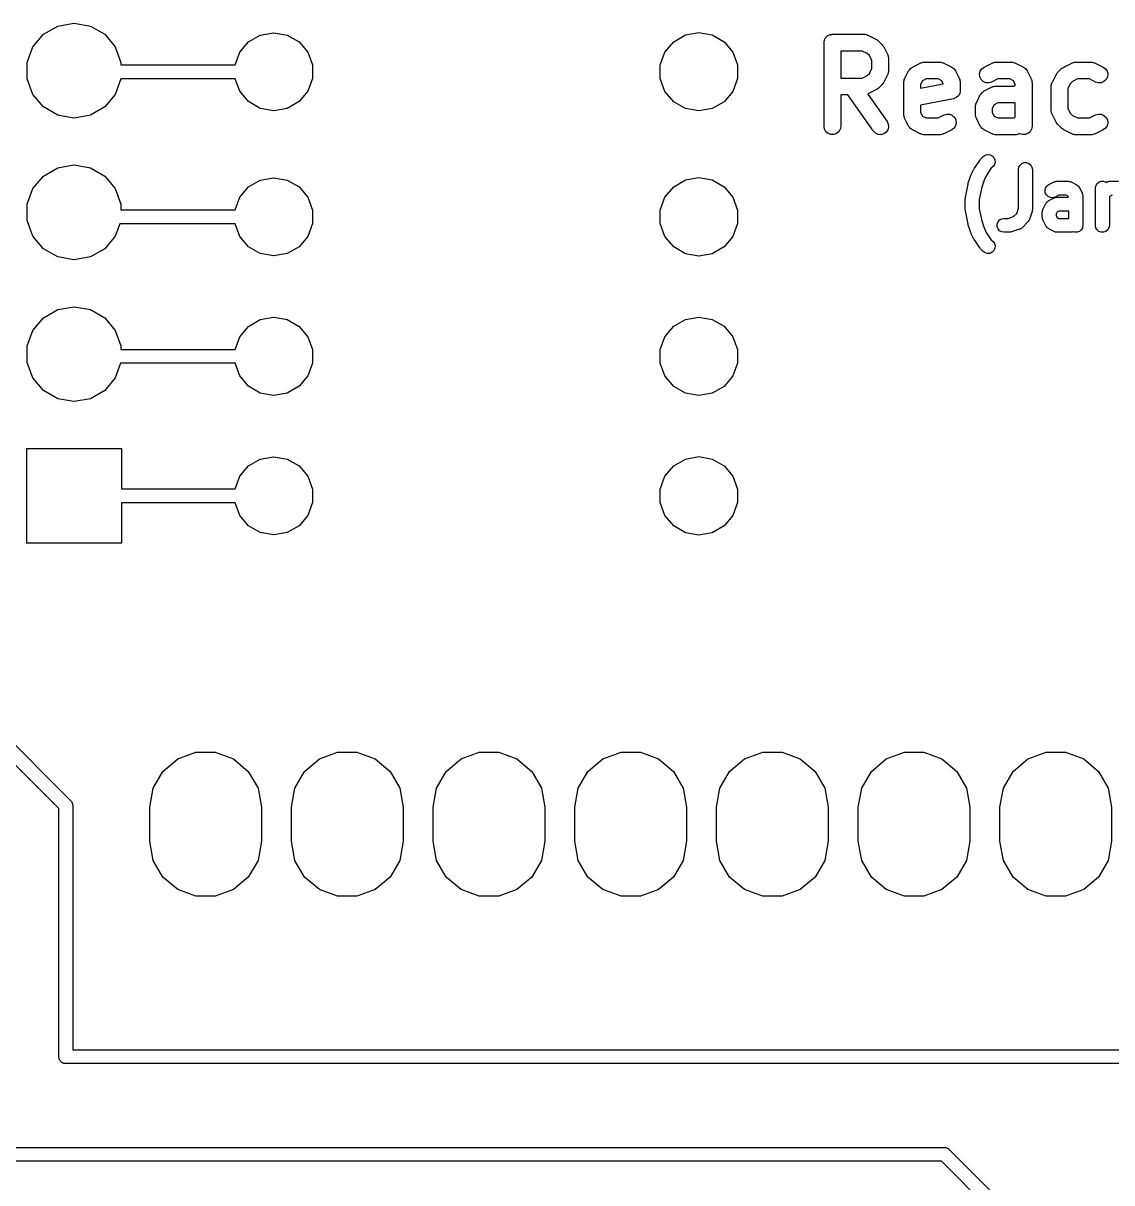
# Model space of a CAD drawing. Extents: x 100.7 to 163.2, y -130.7 to -69.1.
# Drawn here: x 121.18 to 140.69, y -90.08 to -69.3 of the extents above; entities that cross this region are included whole.
import ezdxf

# ---------------------------------------------------------------- set-up
doc = ezdxf.new("R2010")
doc.units = 0
doc.header["$MEASUREMENT"] = 0
doc.layers.add('BLACK', color=7, linetype='CONTINUOUS')

msp = doc.modelspace()

# ---------------------------------------------------------------- linework, layer by layer
at = {"layer": 'Black'}
for p, q in [((121.54, -69.4989), (121.796, -69.3513)), ((121.796, -69.3513), (122.087, -69.3)), ((122.087, -69.3), (122.093, -69.3)), ((122.093, -69.3), (122.384, -69.3513)), ((122.384, -69.3513), (122.64, -69.4989)), ((121.351, -69.725), (121.54, -69.4989)), ((122.64, -69.4989), (122.829, -69.725)), ((125.217, -69.6338), (125.428, -69.5122)), ((125.428, -69.5122), (125.667, -69.47)), ((125.667, -69.47), (125.673, -69.47)), ((125.673, -69.47), (125.912, -69.5122)), ((125.912, -69.5122), (126.123, -69.6338)), ((132.838, -69.6317), (133.05, -69.5097)), ((133.05, -69.5097), (133.29, -69.4673)), ((133.29, -69.4673), (133.53, -69.5097)), ((133.53, -69.5097), (133.742, -69.6317)), ((135.535, -69.6225), (135.54, -69.6102)), ((135.54, -69.6102), (135.542, -69.5973)), ((135.542, -69.5973), (135.548, -69.5859)), ((135.548, -69.5859), (135.553, -69.5736)), ((135.553, -69.5736), (135.561, -69.5635)), ((135.561, -69.5635), (135.568, -69.5522)), ((135.568, -69.5522), (135.578, -69.5437)), ((135.578, -69.5437), (135.586, -69.5337)), ((135.586, -69.5337), (135.598, -69.5271)), ((135.598, -69.5271), (135.608, -69.5187)), ((135.608, -69.5187), (135.62, -69.5142)), ((135.62, -69.5142), (135.632, -69.5076)), ((135.632, -69.5076), (135.644, -69.5053)), ((135.644, -69.5053), (135.657, -69.5008)), ((135.657, -69.5008), (135.67, -69.5008)), ((135.67, -69.5008), (135.683, -69.4986)), ((135.683, -69.4986), (136.254, -69.4986)), ((136.254, -69.4986), (136.263, -69.5001)), ((136.263, -69.5001), (136.271, -69.4996)), ((136.271, -69.4996), (136.288, -69.5046)), ((136.288, -69.5046), (136.306, -69.5076)), ((136.306, -69.5076), (136.313, -69.5119)), ((136.313, -69.5119), (136.321, -69.5144)), ((136.321, -69.5144), (136.464, -69.5858)), ((136.464, -69.5858), (136.484, -69.6001)), ((136.484, -69.6001), (136.503, -69.6139)), ((121.25, -70.0024), (121.351, -69.725)), ((122.829, -69.725), (122.93, -70.0024)), ((124.979, -70.045), (125.061, -69.82)), ((125.061, -69.82), (125.217, -69.6338)), ((126.123, -69.6338), (126.279, -69.82)), ((126.279, -69.82), (126.362, -70.0484)), ((132.598, -70.048), (132.681, -69.8187)), ((132.681, -69.8187), (132.838, -69.6317)), ((133.742, -69.6317), (133.899, -69.8187)), ((133.899, -69.8187), (133.982, -70.048)), ((135.533, -69.6486), (135.535, -69.6356)), ((135.533, -71.1486), (135.533, -69.6486)), ((135.535, -69.6356), (135.535, -69.6225)), ((135.833, -69.7986), (135.833, -70.2843)), ((136.219, -69.7986), (135.833, -69.7986)), ((136.308, -69.8433), (136.219, -69.7986)), ((136.503, -69.6139), (136.575, -69.6854)), ((136.575, -69.6854), (136.588, -69.7051)), ((136.588, -69.7051), (136.603, -69.7243)), ((136.603, -69.7243), (136.674, -69.8672)), ((121.25, -70.2976), (121.25, -70.0024)), ((122.93, -70.0024), (122.93, -70.045)), ((136.345, -69.8803), (136.308, -69.8433)), ((136.39, -69.9697), (136.345, -69.8803)), ((136.39, -70.1132), (136.39, -69.9697)), ((136.674, -69.8672), (136.677, -69.8755)), ((136.677, -69.8755), (136.681, -69.883)), ((136.681, -69.883), (136.684, -69.9003)), ((136.684, -69.9003), (136.689, -69.9171)), ((136.689, -69.9171), (136.688, -69.9258)), ((136.688, -69.9258), (136.69, -69.9343)), ((136.69, -69.9343), (136.69, -70.1486)), ((137.116, -70.0858), (137.259, -70.0144)), ((137.259, -70.0144), (137.267, -70.0119)), ((137.267, -70.0119), (137.274, -70.0076)), ((137.274, -70.0076), (137.292, -70.0046)), ((137.292, -70.0046), (137.309, -69.9996)), ((137.309, -69.9996), (137.317, -70.0001)), ((137.317, -70.0001), (137.326, -69.9986)), ((137.326, -69.9986), (137.611, -69.9986)), ((137.611, -69.9986), (137.62, -70.0001)), ((137.62, -70.0001), (137.629, -69.9996)), ((137.629, -69.9996), (137.645, -70.0046)), ((137.645, -70.0046), (137.663, -70.0076)), ((137.663, -70.0076), (137.67, -70.0119)), ((137.67, -70.0119), (137.679, -70.0144)), ((137.679, -70.0144), (137.821, -70.0858)), ((138.401, -70.0858), (138.544, -70.0144)), ((138.544, -70.0144), (138.553, -70.0119)), ((138.553, -70.0119), (138.56, -70.0076)), ((138.56, -70.0076), (138.577, -70.0046)), ((138.577, -70.0046), (138.594, -69.9996)), ((138.594, -69.9996), (138.603, -70.0001)), ((138.603, -70.0001), (138.611, -69.9986)), ((138.611, -69.9986), (138.897, -69.9986)), ((138.897, -69.9986), (138.906, -70.0001)), ((138.906, -70.0001), (138.914, -69.9996)), ((138.914, -69.9996), (138.931, -70.0046)), ((138.931, -70.0046), (138.948, -70.0076)), ((138.948, -70.0076), (138.956, -70.0119)), ((138.956, -70.0119), (138.964, -70.0144)), ((138.964, -70.0144), (139.107, -70.0858)), ((139.83, -70.0858), (139.973, -70.0144)), ((139.973, -70.0144), (139.981, -70.0119)), ((139.981, -70.0119), (139.989, -70.0076)), ((139.989, -70.0076), (140.006, -70.0046)), ((140.006, -70.0046), (140.023, -69.9996)), ((140.023, -69.9996), (140.031, -70.0001)), ((140.031, -70.0001), (140.04, -69.9986)), ((140.04, -69.9986), (140.326, -69.9986)), ((140.326, -69.9986), (140.334, -70.0001)), ((140.334, -70.0001), (140.343, -69.9996)), ((140.343, -69.9996), (140.36, -70.0046)), ((140.36, -70.0046), (140.377, -70.0076)), ((140.377, -70.0076), (140.385, -70.0119)), ((140.385, -70.0119), (140.393, -70.0144)), ((140.393, -70.0144), (140.536, -70.0858)), ((122.93, -70.045), (124.979, -70.045)), ((126.362, -70.0484), (126.362, -70.2916)), ((132.598, -70.292), (132.598, -70.048)), ((133.982, -70.048), (133.982, -70.292)), ((136.308, -70.2396), (136.345, -70.2026)), ((136.345, -70.2026), (136.39, -70.1132)), ((136.674, -70.2157), (136.603, -70.3585)), ((136.677, -70.2074), (136.674, -70.2157)), ((136.681, -70.1999), (136.677, -70.2074)), ((136.684, -70.1826), (136.681, -70.1999)), ((136.689, -70.1657), (136.684, -70.1826)), ((136.69, -70.1486), (136.688, -70.1571)), ((136.688, -70.1571), (136.689, -70.1657)), ((136.977, -70.2958), (137.049, -70.1529)), ((137.049, -70.1529), (137.062, -70.1352)), ((137.062, -70.1352), (137.074, -70.1169)), ((137.074, -70.1169), (137.077, -70.1144)), ((137.077, -70.1144), (137.08, -70.1111)), ((137.08, -70.1111), (137.098, -70.099)), ((137.098, -70.099), (137.116, -70.0858)), ((137.821, -70.0858), (137.839, -70.0989)), ((137.839, -70.0989), (137.857, -70.1111)), ((137.857, -70.1111), (137.86, -70.1144)), ((137.86, -70.1144), (137.863, -70.1169)), ((137.863, -70.1169), (137.875, -70.1352)), ((137.875, -70.1352), (137.888, -70.1529)), ((137.888, -70.1529), (137.96, -70.2958)), ((138.319, -70.211), (138.331, -70.1603)), ((138.325, -70.2628), (138.319, -70.211)), ((138.331, -70.1603), (138.36, -70.1169)), ((138.36, -70.1169), (138.401, -70.0858)), ((139.107, -70.0858), (139.125, -70.0989)), ((139.125, -70.0989), (139.143, -70.1111)), ((139.143, -70.1111), (139.146, -70.1144)), ((139.146, -70.1144), (139.149, -70.1169)), ((139.149, -70.1169), (139.161, -70.1352)), ((139.161, -70.1352), (139.174, -70.1529)), ((139.174, -70.1529), (139.246, -70.2958)), ((139.62, -70.3672), (139.692, -70.2243)), ((139.692, -70.2243), (139.706, -70.2051)), ((139.706, -70.2051), (139.72, -70.1854)), ((139.72, -70.1854), (139.791, -70.1139)), ((139.791, -70.1139), (139.811, -70.1001)), ((139.811, -70.1001), (139.83, -70.0858)), ((140.536, -70.0858), (140.577, -70.1169)), ((140.577, -70.1169), (140.606, -70.1603)), ((140.606, -70.1603), (140.618, -70.211)), ((140.618, -70.211), (140.612, -70.2628)), ((121.351, -70.575), (121.25, -70.2976)), ((122.93, -70.2976), (122.829, -70.575)), ((124.979, -70.295), (122.93, -70.295)), ((122.93, -70.295), (122.93, -70.2976)), ((125.061, -70.52), (124.979, -70.295)), ((126.362, -70.2916), (126.279, -70.52)), ((132.681, -70.5213), (132.598, -70.292)), ((133.982, -70.292), (133.899, -70.5213)), ((135.833, -70.2843), (136.219, -70.2843)), ((136.219, -70.2843), (136.308, -70.2396)), ((136.575, -70.3975), (136.503, -70.4689)), ((136.588, -70.3778), (136.575, -70.3975)), ((136.603, -70.3585), (136.588, -70.3778)), ((136.961, -70.3629), (136.963, -70.3543)), ((136.961, -70.9343), (136.961, -70.3629)), ((136.962, -70.3457), (136.967, -70.3289)), ((136.963, -70.3543), (136.962, -70.3457)), ((136.967, -70.3289), (136.97, -70.3116)), ((136.97, -70.3116), (136.975, -70.3041)), ((136.975, -70.3041), (136.977, -70.2958)), ((137.295, -70.3318), (137.261, -70.3983)), ((137.261, -70.4656), (137.669, -70.3842)), ((137.261, -70.3983), (137.261, -70.4656)), ((137.361, -70.2986), (137.295, -70.3318)), ((137.576, -70.2986), (137.361, -70.2986)), ((137.642, -70.3318), (137.576, -70.2986)), ((137.669, -70.3842), (137.642, -70.3318)), ((137.96, -70.2958), (137.962, -70.3041)), ((137.962, -70.3041), (137.967, -70.3116)), ((137.967, -70.3116), (137.97, -70.3289)), ((137.97, -70.3289), (137.975, -70.3457)), ((137.975, -70.3457), (137.974, -70.3543)), ((137.974, -70.3543), (137.976, -70.3629)), ((137.976, -70.3629), (137.976, -70.5057)), ((138.348, -70.3094), (138.325, -70.2628)), ((138.386, -70.3452), (138.348, -70.3094)), ((138.434, -70.3659), (138.386, -70.3452)), ((138.401, -70.5144), (138.544, -70.443)), ((138.486, -70.369), (138.434, -70.3659)), ((138.536, -70.3542), (138.486, -70.369)), ((138.647, -70.2986), (138.536, -70.3542)), ((138.544, -70.443), (138.553, -70.4405)), ((138.553, -70.4405), (138.56, -70.4362)), ((138.56, -70.4362), (138.577, -70.4331)), ((138.577, -70.4331), (138.594, -70.4281)), ((138.594, -70.4281), (138.603, -70.4286)), ((138.603, -70.4286), (138.611, -70.4271)), ((138.611, -70.4271), (138.933, -70.4271)), ((138.862, -70.2986), (138.647, -70.2986)), ((138.928, -70.3318), (138.862, -70.2986)), ((138.961, -70.3983), (138.928, -70.3318)), ((138.933, -70.4271), (138.961, -70.413)), ((138.961, -70.413), (138.961, -70.3983)), ((139.246, -70.2958), (139.248, -70.3041)), ((139.248, -70.3041), (139.252, -70.3116)), ((139.252, -70.3116), (139.255, -70.3289)), ((139.255, -70.3289), (139.26, -70.3457)), ((139.26, -70.3457), (139.26, -70.3543)), ((139.26, -70.3543), (139.261, -70.3629)), ((139.261, -70.3629), (139.261, -71.1486)), ((139.604, -70.4343), (139.606, -70.4258)), ((139.604, -70.8629), (139.604, -70.4343)), ((139.605, -70.4171), (139.61, -70.4003)), ((139.606, -70.4258), (139.605, -70.4171)), ((139.61, -70.4003), (139.613, -70.383)), ((139.613, -70.383), (139.618, -70.3755)), ((139.618, -70.3755), (139.62, -70.3672)), ((139.949, -70.3803), (139.904, -70.4697)), ((139.986, -70.3433), (139.949, -70.3803)), ((140.075, -70.2986), (139.986, -70.3433)), ((140.29, -70.2986), (140.075, -70.2986)), ((140.401, -70.3542), (140.29, -70.2986)), ((140.451, -70.369), (140.401, -70.3542)), ((140.503, -70.3659), (140.451, -70.369)), ((140.551, -70.3452), (140.503, -70.3659)), ((140.589, -70.3094), (140.551, -70.3452)), ((140.612, -70.2628), (140.589, -70.3094)), ((121.54, -70.8011), (121.351, -70.575)), ((122.829, -70.575), (122.64, -70.8011)), ((125.217, -70.7062), (125.061, -70.52)), ((126.279, -70.52), (126.123, -70.7062)), ((132.838, -70.7083), (132.681, -70.5213)), ((133.899, -70.5213), (133.742, -70.7083)), ((135.962, -70.5843), (135.833, -70.5843)), ((135.833, -70.5843), (135.833, -71.1486)), ((136.417, -71.2346), (135.962, -70.5843)), ((136.321, -70.5684), (136.318, -70.5695)), ((136.318, -70.5695), (136.663, -71.0626)), ((136.464, -70.497), (136.321, -70.5684)), ((136.484, -70.4827), (136.464, -70.497)), ((136.503, -70.4689), (136.484, -70.4827)), ((137.878, -70.644), (137.855, -70.6528)), ((137.901, -70.6356), (137.878, -70.644)), ((137.902, -70.6345), (137.901, -70.6356)), ((137.904, -70.6339), (137.902, -70.6345)), ((137.922, -70.6178), (137.904, -70.6339)), ((137.941, -70.6021), (137.922, -70.6178)), ((137.943, -70.5995), (137.941, -70.6006)), ((137.941, -70.6006), (137.941, -70.6021)), ((137.954, -70.5781), (137.943, -70.5995)), ((137.967, -70.557), (137.954, -70.5781)), ((137.968, -70.5538), (137.967, -70.5553)), ((137.967, -70.5553), (137.967, -70.557)), ((137.971, -70.5297), (137.968, -70.5538)), ((137.976, -70.5057), (137.971, -70.5297)), ((138.263, -70.7243), (138.334, -70.5815)), ((138.334, -70.5815), (138.348, -70.5638)), ((138.348, -70.5638), (138.36, -70.5454)), ((138.36, -70.5454), (138.363, -70.543)), ((138.363, -70.543), (138.365, -70.5396)), ((138.365, -70.5396), (138.384, -70.5275)), ((138.384, -70.5275), (138.401, -70.5144)), ((139.904, -70.4697), (139.904, -70.8274)), ((121.796, -70.9487), (121.54, -70.8011)), ((122.64, -70.8011), (122.384, -70.9487)), ((125.428, -70.8278), (125.217, -70.7062)), ((125.667, -70.87), (125.428, -70.8278)), ((125.912, -70.8278), (125.673, -70.87)), ((126.123, -70.7062), (125.912, -70.8278)), ((133.05, -70.8303), (132.838, -70.7083)), ((133.29, -70.8727), (133.05, -70.8303)), ((133.53, -70.8303), (133.29, -70.8727)), ((133.742, -70.7083), (133.53, -70.8303)), ((137.855, -70.6528), (137.261, -70.7715)), ((137.261, -70.7715), (137.261, -70.8989)), ((138.247, -70.7914), (138.249, -70.7829)), ((138.247, -70.9343), (138.247, -70.7914)), ((138.248, -70.7743), (138.253, -70.7574)), ((138.249, -70.7829), (138.248, -70.7743)), ((138.253, -70.7574), (138.256, -70.7401)), ((138.256, -70.7401), (138.261, -70.7326)), ((138.261, -70.7326), (138.263, -70.7243)), ((138.58, -70.7604), (138.547, -70.8268)), ((138.547, -70.8268), (138.547, -70.8989)), ((138.647, -70.7271), (138.58, -70.7604)), ((138.961, -70.7271), (138.647, -70.7271)), ((138.961, -70.9844), (138.961, -70.7271)), ((139.904, -70.8274), (139.949, -70.9169)), ((122.087, -71), (121.796, -70.9487)), ((122.093, -71), (122.087, -71)), ((122.384, -70.9487), (122.093, -71)), ((125.673, -70.87), (125.667, -70.87)), ((136.663, -71.0626), (136.685, -71.1098)), ((136.963, -70.9428), (136.961, -70.9343)), ((136.962, -70.9514), (136.963, -70.9428)), ((136.967, -70.9683), (136.962, -70.9514)), ((136.97, -70.9856), (136.967, -70.9683)), ((136.975, -70.9931), (136.97, -70.9856)), ((136.977, -71.0014), (136.975, -70.9931)), ((137.049, -71.1442), (136.977, -71.0014)), ((137.261, -70.8989), (137.295, -70.9653)), ((137.295, -70.9653), (137.361, -70.9986)), ((137.361, -70.9986), (137.576, -70.9986)), ((137.576, -70.9986), (137.687, -70.943)), ((137.687, -70.943), (137.737, -70.9281)), ((137.737, -70.9281), (137.789, -70.9312)), ((137.789, -70.9312), (137.837, -70.952)), ((137.837, -70.952), (137.875, -70.9878)), ((137.875, -70.9878), (137.898, -71.0344)), ((137.898, -71.0344), (137.904, -71.0861)), ((138.249, -70.9428), (138.247, -70.9343)), ((138.248, -70.9514), (138.249, -70.9428)), ((138.253, -70.9683), (138.248, -70.9514)), ((138.256, -70.9856), (138.253, -70.9683)), ((138.261, -70.9931), (138.256, -70.9856)), ((138.263, -71.0014), (138.261, -70.9931)), ((138.334, -71.1442), (138.263, -71.0014)), ((138.547, -70.8989), (138.58, -70.9653)), ((138.58, -70.9653), (138.647, -70.9986)), ((138.647, -70.9986), (138.933, -70.9986)), ((138.933, -70.9986), (138.961, -70.9844)), ((139.606, -70.8714), (139.604, -70.8629)), ((139.605, -70.88), (139.606, -70.8714)), ((139.61, -70.8969), (139.605, -70.88)), ((139.613, -70.9142), (139.61, -70.8969)), ((139.618, -70.9217), (139.613, -70.9142)), ((139.62, -70.9299), (139.618, -70.9217)), ((139.692, -71.0728), (139.62, -70.9299)), ((139.949, -70.9169), (139.986, -70.9539)), ((139.986, -70.9539), (140.075, -70.9986)), ((140.075, -70.9986), (140.29, -70.9986)), ((140.29, -70.9986), (140.401, -70.943)), ((140.401, -70.943), (140.451, -70.9281)), ((140.451, -70.9281), (140.503, -70.9312)), ((140.503, -70.9312), (140.551, -70.952)), ((140.551, -70.952), (140.589, -70.9878)), ((140.589, -70.9878), (140.612, -71.0344)), ((140.612, -71.0344), (140.618, -71.0861)), ((135.542, -71.1999), (135.533, -71.1486)), ((135.568, -71.245), (135.542, -71.1999)), ((135.608, -71.2785), (135.568, -71.245)), ((135.798, -71.245), (135.758, -71.2785)), ((135.824, -71.1999), (135.798, -71.245)), ((135.833, -71.1486), (135.824, -71.1999)), ((136.454, -71.2714), (136.417, -71.2346)), ((136.501, -71.2935), (136.454, -71.2714)), ((136.646, -71.2547), (136.603, -71.2845)), ((136.676, -71.212), (136.646, -71.2547)), ((136.689, -71.1617), (136.676, -71.212)), ((136.685, -71.1098), (136.689, -71.1617)), ((137.062, -71.1619), (137.049, -71.1442)), ((137.074, -71.1803), (137.062, -71.1619)), ((137.077, -71.1827), (137.074, -71.1803)), ((137.08, -71.1861), (137.077, -71.1827)), ((137.098, -71.1982), (137.08, -71.1861)), ((137.116, -71.2113), (137.098, -71.1982)), ((137.259, -71.2827), (137.116, -71.2113)), ((137.821, -71.2113), (137.679, -71.2827)), ((137.863, -71.1803), (137.821, -71.2113)), ((137.892, -71.1368), (137.863, -71.1803)), ((137.904, -71.0861), (137.892, -71.1368)), ((138.348, -71.1619), (138.334, -71.1442)), ((138.36, -71.1803), (138.348, -71.1619)), ((138.363, -71.1827), (138.36, -71.1803)), ((138.365, -71.1861), (138.363, -71.1827)), ((138.384, -71.1982), (138.365, -71.1861)), ((138.401, -71.2113), (138.384, -71.1982)), ((138.544, -71.2827), (138.401, -71.2113)), ((139.226, -71.245), (139.186, -71.2785)), ((139.252, -71.1999), (139.226, -71.245)), ((139.261, -71.1486), (139.252, -71.1999)), ((139.706, -71.0921), (139.692, -71.0728)), ((139.72, -71.1118), (139.706, -71.0921)), ((139.791, -71.1832), (139.72, -71.1118)), ((139.811, -71.197), (139.791, -71.1832)), ((139.83, -71.2113), (139.811, -71.197)), ((139.973, -71.2827), (139.83, -71.2113)), ((140.536, -71.2113), (140.393, -71.2827)), ((140.577, -71.1803), (140.536, -71.2113)), ((140.606, -71.1368), (140.577, -71.1803)), ((140.618, -71.0861), (140.606, -71.1368)), ((135.657, -71.2963), (135.608, -71.2785)), ((135.709, -71.2963), (135.657, -71.2963)), ((135.758, -71.2785), (135.709, -71.2963)), ((136.553, -71.298), (136.501, -71.2935)), ((136.603, -71.2845), (136.553, -71.298)), ((137.267, -71.2852), (137.259, -71.2827)), ((137.274, -71.2895), (137.267, -71.2852)), ((137.292, -71.2926), (137.274, -71.2895)), ((137.309, -71.2976), (137.292, -71.2926)), ((137.317, -71.2971), (137.309, -71.2976)), ((137.326, -71.2986), (137.317, -71.2971)), ((137.611, -71.2986), (137.326, -71.2986)), ((137.62, -71.2971), (137.611, -71.2986)), ((137.629, -71.2976), (137.62, -71.2971)), ((137.645, -71.2926), (137.629, -71.2976)), ((137.663, -71.2895), (137.645, -71.2926)), ((137.67, -71.2852), (137.663, -71.2895)), ((137.679, -71.2827), (137.67, -71.2852)), ((138.553, -71.2852), (138.544, -71.2827)), ((138.56, -71.2895), (138.553, -71.2852)), ((138.577, -71.2926), (138.56, -71.2895)), ((138.594, -71.2976), (138.577, -71.2926)), ((138.603, -71.2971), (138.594, -71.2976)), ((138.611, -71.2986), (138.603, -71.2971)), ((138.969, -71.2986), (138.611, -71.2986)), ((138.977, -71.2971), (138.969, -71.2986)), ((138.986, -71.2976), (138.977, -71.2971)), ((139.003, -71.2926), (138.986, -71.2976)), ((139.02, -71.2895), (139.003, -71.2926)), ((139.027, -71.2852), (139.02, -71.2895)), ((139.036, -71.2827), (139.027, -71.2852)), ((139.041, -71.2801), (139.036, -71.2827)), ((139.085, -71.2963), (139.041, -71.2801)), ((139.137, -71.2963), (139.085, -71.2963)), ((139.186, -71.2785), (139.137, -71.2963)), ((139.981, -71.2852), (139.973, -71.2827)), ((139.989, -71.2895), (139.981, -71.2852)), ((140.006, -71.2926), (139.989, -71.2895)), ((140.023, -71.2976), (140.006, -71.2926)), ((140.031, -71.2971), (140.023, -71.2976)), ((140.04, -71.2986), (140.031, -71.2971)), ((140.326, -71.2986), (140.04, -71.2986)), ((140.334, -71.2971), (140.326, -71.2986)), ((140.343, -71.2976), (140.334, -71.2971)), ((140.36, -71.2926), (140.343, -71.2976)), ((140.377, -71.2895), (140.36, -71.2926)), ((140.385, -71.2852), (140.377, -71.2895)), ((140.393, -71.2827), (140.385, -71.2852)), ((138.387, -71.6911), (138.423, -71.6662)), ((138.423, -71.6662), (138.465, -71.655)), ((138.465, -71.655), (138.508, -71.6588)), ((138.508, -71.6588), (138.547, -71.6771)), ((138.547, -71.6771), (138.578, -71.7078)), ((121.54, -72.0389), (121.796, -71.8913)), ((121.796, -71.8913), (122.087, -71.84)), ((122.087, -71.84), (122.093, -71.84)), ((122.093, -71.84), (122.384, -71.8913)), ((122.384, -71.8913), (122.64, -72.0389)), ((138.229, -71.9007), (138.324, -71.7578)), ((138.324, -71.7578), (138.333, -71.7489)), ((138.333, -71.7489), (138.34, -71.7388)), ((138.34, -71.7388), (138.387, -71.6911)), ((138.564, -71.8679), (138.525, -71.9068)), ((138.589, -71.8324), (138.564, -71.8679)), ((138.578, -71.7078), (138.596, -71.7472)), ((138.6, -71.7904), (138.589, -71.8324)), ((138.596, -71.7472), (138.6, -71.7904)), ((139.017, -71.9224), (139.025, -71.8796)), ((139.025, -71.8796), (139.047, -71.842)), ((139.047, -71.842), (139.08, -71.8141)), ((139.08, -71.8141), (139.121, -71.7993)), ((139.121, -71.7993), (139.164, -71.7993)), ((139.164, -71.7993), (139.205, -71.8141)), ((139.205, -71.8141), (139.238, -71.842)), ((139.238, -71.842), (139.26, -71.8796)), ((139.26, -71.8796), (139.267, -71.9224)), ((121.351, -72.265), (121.54, -72.0389)), ((122.64, -72.0389), (122.829, -72.265)), ((125.428, -72.1122), (125.667, -72.07)), ((125.667, -72.07), (125.673, -72.07)), ((125.673, -72.07), (125.912, -72.1122)), ((133.05, -72.1097), (133.29, -72.0673)), ((133.29, -72.0673), (133.53, -72.1097)), ((138.119, -72.1686), (138.167, -72.0257)), ((138.167, -72.0257), (138.171, -72.0179)), ((138.171, -72.0179), (138.173, -72.0093)), ((138.173, -72.0093), (138.221, -71.9141)), ((138.221, -71.9141), (138.226, -71.9078)), ((138.226, -71.9078), (138.229, -71.9007)), ((138.441, -72.0329), (138.401, -72.1132)), ((138.525, -71.9068), (138.441, -72.0329)), ((139.017, -72.6164), (139.017, -71.9224)), ((139.267, -71.9224), (139.267, -72.6367)), ((121.25, -72.5424), (121.351, -72.265)), ((122.829, -72.265), (122.93, -72.5424)), ((125.061, -72.42), (125.217, -72.2338)), ((125.217, -72.2338), (125.428, -72.1122)), ((125.912, -72.1122), (126.123, -72.2338)), ((126.123, -72.2338), (126.279, -72.42)), ((132.681, -72.4187), (132.838, -72.2317)), ((132.838, -72.2317), (133.05, -72.1097)), ((133.53, -72.1097), (133.742, -72.2317)), ((133.742, -72.2317), (133.899, -72.4187)), ((138.067, -72.4217), (138.115, -72.1836)), ((138.115, -72.1836), (138.118, -72.1763)), ((138.118, -72.1763), (138.119, -72.1686)), ((138.359, -72.2402), (138.315, -72.4586)), ((138.401, -72.1132), (138.359, -72.2402)), ((139.494, -72.2958), (139.504, -72.2536)), ((139.499, -72.339), (139.494, -72.2958)), ((139.504, -72.2536), (139.528, -72.2174)), ((139.528, -72.2174), (139.563, -72.1915)), ((139.563, -72.1915), (139.658, -72.1439)), ((139.658, -72.1439), (139.665, -72.1419)), ((139.665, -72.1419), (139.671, -72.1383)), ((139.671, -72.1383), (139.685, -72.1357)), ((139.685, -72.1357), (139.7, -72.1315)), ((139.7, -72.1315), (139.707, -72.132)), ((139.707, -72.132), (139.714, -72.1307)), ((139.714, -72.1307), (139.904, -72.1307)), ((139.904, -72.1307), (139.911, -72.132)), ((139.911, -72.132), (139.919, -72.1315)), ((139.919, -72.1315), (139.933, -72.1357)), ((139.933, -72.1357), (139.947, -72.1383)), ((139.947, -72.1383), (139.953, -72.1419)), ((139.953, -72.1419), (139.96, -72.1439)), ((139.96, -72.1439), (140.055, -72.1915)), ((140.055, -72.1915), (140.07, -72.2025)), ((140.07, -72.2025), (140.085, -72.2126)), ((140.085, -72.2126), (140.088, -72.2153)), ((140.088, -72.2153), (140.09, -72.2174)), ((140.09, -72.2174), (140.1, -72.2327)), ((140.1, -72.2327), (140.111, -72.2474)), ((140.111, -72.2474), (140.159, -72.3427)), ((140.398, -72.2557), (140.406, -72.213)), ((140.398, -72.9224), (140.398, -72.2557)), ((140.406, -72.213), (140.428, -72.1754)), ((140.428, -72.1754), (140.461, -72.1475)), ((140.461, -72.1475), (140.502, -72.1326)), ((140.502, -72.1326), (140.545, -72.1326)), ((140.545, -72.1326), (140.586, -72.1475)), ((140.586, -72.1475), (140.592, -72.1529)), ((140.592, -72.1529), (140.61, -72.1439)), ((140.61, -72.1439), (140.617, -72.1419)), ((140.617, -72.1419), (140.623, -72.1383)), ((140.623, -72.1383), (140.638, -72.1357)), ((140.638, -72.1357), (140.652, -72.1315)), ((140.652, -72.1315), (140.659, -72.132)), ((140.659, -72.132), (140.666, -72.1307)), ((140.666, -72.1307), (140.809, -72.1307)), ((124.979, -72.645), (125.061, -72.42)), ((126.279, -72.42), (126.362, -72.6484)), ((132.598, -72.648), (132.681, -72.4187)), ((133.899, -72.4187), (133.982, -72.648)), ((138.065, -72.4462), (138.067, -72.434)), ((138.065, -72.6367), (138.065, -72.4462)), ((138.067, -72.434), (138.067, -72.4217)), ((138.315, -72.4586), (138.315, -72.6243)), ((139.518, -72.3778), (139.499, -72.339)), ((139.507, -72.5331), (139.518, -72.5184)), ((139.55, -72.4076), (139.518, -72.3778)), ((139.518, -72.5184), (139.528, -72.5031)), ((139.528, -72.5031), (139.531, -72.5011)), ((139.531, -72.5011), (139.533, -72.4983)), ((139.533, -72.4983), (139.548, -72.4882)), ((139.548, -72.4882), (139.563, -72.4772)), ((139.59, -72.4249), (139.55, -72.4076)), ((139.563, -72.4772), (139.658, -72.4296)), ((139.633, -72.4275), (139.59, -72.4249)), ((139.674, -72.4151), (139.633, -72.4275)), ((139.658, -72.4296), (139.665, -72.4276)), ((139.665, -72.4276), (139.671, -72.424)), ((139.671, -72.424), (139.685, -72.4214)), ((139.743, -72.3807), (139.674, -72.4151)), ((139.685, -72.4214), (139.7, -72.4172)), ((139.7, -72.4172), (139.707, -72.4177)), ((139.707, -72.4177), (139.714, -72.4164)), ((139.714, -72.4164), (139.916, -72.4164)), ((139.875, -72.3807), (139.743, -72.3807)), ((139.906, -72.3965), (139.875, -72.3807)), ((139.916, -72.4164), (139.906, -72.3965)), ((140.159, -72.3427), (140.161, -72.3496)), ((140.161, -72.3496), (140.165, -72.3558)), ((140.165, -72.3558), (140.167, -72.3702)), ((140.167, -72.3702), (140.171, -72.3843)), ((140.171, -72.3843), (140.171, -72.3915)), ((140.171, -72.3915), (140.172, -72.3986)), ((140.172, -72.3986), (140.172, -72.9224)), ((140.696, -72.3807), (140.648, -72.4044)), ((140.648, -72.4044), (140.648, -72.9224)), ((121.25, -72.8376), (121.25, -72.5424)), ((122.93, -72.5424), (122.93, -72.645)), ((122.93, -72.645), (124.979, -72.645)), ((126.362, -72.6484), (126.362, -72.8916)), ((132.598, -72.892), (132.598, -72.648)), ((133.982, -72.648), (133.982, -72.892)), ((138.067, -72.6488), (138.065, -72.6367)), ((138.067, -72.6612), (138.067, -72.6488)), ((138.115, -72.8993), (138.067, -72.6612)), ((138.315, -72.6243), (138.359, -72.8426)), ((138.932, -72.7655), (138.986, -72.712)), ((138.986, -72.712), (139.017, -72.6164)), ((139.261, -72.6762), (139.213, -72.8191)), ((139.264, -72.6564), (139.261, -72.6762)), ((139.267, -72.6367), (139.264, -72.6564)), ((139.446, -72.6843), (139.447, -72.6772)), ((139.446, -72.7795), (139.446, -72.6843)), ((139.447, -72.67), (139.451, -72.656)), ((139.447, -72.6772), (139.447, -72.67)), ((139.451, -72.656), (139.453, -72.6415)), ((139.453, -72.6415), (139.457, -72.6353)), ((139.457, -72.6353), (139.459, -72.6284)), ((139.459, -72.6284), (139.507, -72.5331)), ((139.712, -72.6822), (139.696, -72.7138)), ((139.696, -72.7138), (139.696, -72.75)), ((139.743, -72.6664), (139.712, -72.6822)), ((139.922, -72.6664), (139.743, -72.6664)), ((139.922, -72.7974), (139.922, -72.6664)), ((121.351, -73.115), (121.25, -72.8376)), ((122.909, -72.895), (122.829, -73.115)), ((124.979, -72.895), (122.909, -72.895)), ((125.061, -73.12), (124.979, -72.895)), ((126.362, -72.8916), (126.279, -73.12)), ((132.681, -73.1213), (132.598, -72.892)), ((133.982, -72.892), (133.899, -73.1213)), ((138.118, -72.9066), (138.115, -72.8993)), ((138.119, -72.9143), (138.118, -72.9066)), ((138.167, -73.0571), (138.119, -72.9143)), ((138.359, -72.8426), (138.401, -72.9697)), ((138.638, -72.9007), (138.653, -72.8599)), ((138.638, -72.9441), (138.638, -72.9007)), ((138.653, -72.8599), (138.681, -72.8266)), ((138.681, -72.8266), (138.719, -72.8049)), ((138.719, -72.8049), (138.761, -72.7974)), ((138.761, -72.7974), (138.836, -72.7974)), ((138.836, -72.7974), (138.932, -72.7655)), ((139.183, -72.8679), (139.088, -72.9631)), ((139.187, -72.862), (139.183, -72.8679)), ((139.193, -72.8572), (139.187, -72.862)), ((139.2, -72.8443), (139.193, -72.8572)), ((139.208, -72.8324), (139.2, -72.8443)), ((139.21, -72.8254), (139.208, -72.8324)), ((139.213, -72.8191), (139.21, -72.8254)), ((139.447, -72.7866), (139.446, -72.7795)), ((139.447, -72.7938), (139.447, -72.7866)), ((139.451, -72.8079), (139.447, -72.7938)), ((139.453, -72.8223), (139.451, -72.8079)), ((139.457, -72.8285), (139.453, -72.8223)), ((139.459, -72.8354), (139.457, -72.8285)), ((139.507, -72.9307), (139.459, -72.8354)), ((139.518, -72.9454), (139.507, -72.9307)), ((139.696, -72.75), (139.712, -72.7816)), ((139.712, -72.7816), (139.743, -72.7974)), ((139.743, -72.7974), (139.922, -72.7974)), ((140.172, -72.9224), (140.165, -72.9651)), ((140.406, -72.9651), (140.398, -72.9224)), ((140.648, -72.9224), (140.641, -72.9651)), ((121.54, -73.3411), (121.351, -73.115)), ((122.829, -73.115), (122.64, -73.3411)), ((125.217, -73.3062), (125.061, -73.12)), ((126.279, -73.12), (126.123, -73.3062)), ((132.838, -73.3083), (132.681, -73.1213)), ((133.899, -73.1213), (133.742, -73.3083)), ((138.171, -73.065), (138.167, -73.0571)), ((138.173, -73.0735), (138.171, -73.065)), ((138.221, -73.1688), (138.173, -73.0735)), ((138.401, -72.9697), (138.441, -73.05)), ((138.441, -73.05), (138.525, -73.1761)), ((138.653, -72.9849), (138.638, -72.9441)), ((138.681, -73.0181), (138.653, -72.9849)), ((138.719, -73.0398), (138.681, -73.0181)), ((138.761, -73.0474), (138.719, -73.0398)), ((138.857, -73.0474), (138.761, -73.0474)), ((138.876, -73.0439), (138.857, -73.0474)), ((138.896, -73.041), (138.876, -73.0439)), ((139.039, -72.9933), (138.896, -73.041)), ((139.045, -72.9899), (139.039, -72.9933)), ((139.052, -72.9881), (139.045, -72.9899)), ((139.064, -72.9797), (139.052, -72.9881)), ((139.077, -72.9727), (139.064, -72.9797)), ((139.082, -72.9673), (139.077, -72.9727)), ((139.088, -72.9631), (139.082, -72.9673)), ((139.528, -72.9607), (139.518, -72.9454)), ((139.531, -72.9628), (139.528, -72.9607)), ((139.533, -72.9655), (139.531, -72.9628)), ((139.548, -72.9756), (139.533, -72.9655)), ((139.563, -72.9866), (139.548, -72.9756)), ((139.658, -73.0342), (139.563, -72.9866)), ((139.665, -73.0362), (139.658, -73.0342)), ((139.671, -73.0398), (139.665, -73.0362)), ((139.685, -73.0424), (139.671, -73.0398)), ((139.7, -73.0466), (139.685, -73.0424)), ((139.707, -73.0461), (139.7, -73.0466)), ((139.714, -73.0474), (139.707, -73.0461)), ((139.952, -73.0474), (139.714, -73.0474)), ((139.959, -73.0461), (139.952, -73.0474)), ((139.966, -73.0466), (139.959, -73.0461)), ((139.98, -73.0424), (139.966, -73.0466)), ((139.995, -73.0398), (139.98, -73.0424)), ((140.001, -73.0364), (139.995, -73.0398)), ((140.025, -73.0455), (140.001, -73.0364)), ((140.069, -73.0455), (140.025, -73.0455)), ((140.11, -73.0306), (140.069, -73.0455)), ((140.143, -73.0027), (140.11, -73.0306)), ((140.165, -72.9651), (140.143, -73.0027)), ((140.428, -73.0027), (140.406, -72.9651)), ((140.461, -73.0306), (140.428, -73.0027)), ((140.502, -73.0455), (140.461, -73.0306)), ((140.545, -73.0455), (140.502, -73.0455)), ((140.586, -73.0306), (140.545, -73.0455)), ((140.619, -73.0027), (140.586, -73.0306)), ((140.641, -72.9651), (140.619, -73.0027)), ((121.796, -73.4887), (121.54, -73.3411)), ((122.64, -73.3411), (122.384, -73.4887)), ((125.428, -73.4278), (125.217, -73.3062)), ((126.123, -73.3062), (125.912, -73.4278)), ((133.05, -73.4303), (132.838, -73.3083)), ((133.742, -73.3083), (133.53, -73.4303)), ((138.226, -73.175), (138.221, -73.1688)), ((138.229, -73.1822), (138.226, -73.175)), ((138.324, -73.3251), (138.229, -73.1822)), ((138.333, -73.334), (138.324, -73.3251)), ((138.34, -73.3441), (138.333, -73.334)), ((138.387, -73.3917), (138.34, -73.3441)), ((138.525, -73.1761), (138.564, -73.2149)), ((138.564, -73.2149), (138.589, -73.2505)), ((138.596, -73.3357), (138.578, -73.375)), ((138.589, -73.2505), (138.6, -73.2924)), ((138.6, -73.2924), (138.596, -73.3357)), ((122.087, -73.54), (121.796, -73.4887)), ((122.093, -73.54), (122.087, -73.54)), ((122.384, -73.4887), (122.093, -73.54)), ((125.667, -73.47), (125.428, -73.4278)), ((125.673, -73.47), (125.667, -73.47)), ((125.912, -73.4278), (125.673, -73.47)), ((133.29, -73.4727), (133.05, -73.4303)), ((133.53, -73.4303), (133.29, -73.4727)), ((138.423, -73.4166), (138.387, -73.3917)), ((138.465, -73.4279), (138.423, -73.4166)), ((138.508, -73.4241), (138.465, -73.4279)), ((138.547, -73.4057), (138.508, -73.4241)), ((138.578, -73.375), (138.547, -73.4057)), ((121.796, -74.4313), (122.087, -74.38)), ((122.087, -74.38), (122.093, -74.38)), ((122.093, -74.38), (122.384, -74.4313)), ((121.351, -74.805), (121.54, -74.5789)), ((121.54, -74.5789), (121.796, -74.4313)), ((122.384, -74.4313), (122.64, -74.5789)), ((122.64, -74.5789), (122.829, -74.805)), ((125.428, -74.6122), (125.667, -74.57)), ((125.667, -74.57), (125.673, -74.57)), ((125.673, -74.57), (125.912, -74.6122)), ((133.05, -74.6097), (133.29, -74.5673)), ((133.29, -74.5673), (133.53, -74.6097)), ((121.25, -75.0824), (121.351, -74.805)), ((122.829, -74.805), (122.93, -75.0824)), ((125.061, -74.92), (125.217, -74.7338)), ((125.217, -74.7338), (125.428, -74.6122)), ((125.912, -74.6122), (126.123, -74.7338)), ((126.123, -74.7338), (126.279, -74.92)), ((132.681, -74.9187), (132.838, -74.7317)), ((132.838, -74.7317), (133.05, -74.6097)), ((133.53, -74.6097), (133.742, -74.7317)), ((133.742, -74.7317), (133.899, -74.9187)), ((124.979, -75.145), (125.061, -74.92)), ((126.279, -74.92), (126.362, -75.1484)), ((132.598, -75.148), (132.681, -74.9187)), ((133.899, -74.9187), (133.982, -75.148)), ((121.25, -75.3776), (121.25, -75.0824)), ((122.93, -75.0824), (122.93, -75.145)), ((122.93, -75.145), (124.979, -75.145)), ((126.362, -75.1484), (126.362, -75.3916)), ((132.598, -75.392), (132.598, -75.148)), ((133.982, -75.148), (133.982, -75.392)), ((121.351, -75.655), (121.25, -75.3776)), ((122.924, -75.395), (122.829, -75.655)), ((124.979, -75.395), (122.924, -75.395)), ((125.061, -75.62), (124.979, -75.395)), ((126.362, -75.3916), (126.279, -75.62)), ((132.681, -75.6213), (132.598, -75.392)), ((133.982, -75.392), (133.899, -75.6213)), ((125.217, -75.8062), (125.061, -75.62)), ((126.279, -75.62), (126.123, -75.8062)), ((132.838, -75.8083), (132.681, -75.6213)), ((133.899, -75.6213), (133.742, -75.8083)), ((121.54, -75.8811), (121.351, -75.655)), ((122.829, -75.655), (122.64, -75.8811)), ((125.428, -75.9278), (125.217, -75.8062)), ((126.123, -75.8062), (125.912, -75.9278)), ((133.05, -75.9303), (132.838, -75.8083)), ((133.742, -75.8083), (133.53, -75.9303)), ((121.796, -76.0287), (121.54, -75.8811)), ((122.087, -76.08), (121.796, -76.0287)), ((122.384, -76.0287), (122.093, -76.08)), ((122.64, -75.8811), (122.384, -76.0287)), ((125.667, -75.97), (125.428, -75.9278)), ((125.673, -75.97), (125.667, -75.97)), ((125.912, -75.9278), (125.673, -75.97)), ((133.29, -75.9727), (133.05, -75.9303)), ((133.53, -75.9303), (133.29, -75.9727)), ((122.093, -76.08), (122.087, -76.08)), ((121.24, -78.62), (121.24, -76.92)), ((121.24, -76.92), (122.94, -76.92)), ((122.94, -76.92), (122.94, -77.645)), ((125.428, -77.1122), (125.667, -77.07)), ((125.667, -77.07), (125.673, -77.07)), ((125.673, -77.07), (125.912, -77.1122)), ((133.05, -77.1097), (133.29, -77.0673)), ((133.29, -77.0673), (133.53, -77.1097)), ((125.061, -77.42), (125.217, -77.2338)), ((125.217, -77.2338), (125.428, -77.1122)), ((125.912, -77.1122), (126.123, -77.2338)), ((126.123, -77.2338), (126.279, -77.42)), ((132.681, -77.4187), (132.838, -77.2317)), ((132.838, -77.2317), (133.05, -77.1097)), ((133.53, -77.1097), (133.742, -77.2317)), ((133.742, -77.2317), (133.899, -77.4187)), ((124.979, -77.645), (125.061, -77.42)), ((126.279, -77.42), (126.362, -77.6484)), ((132.598, -77.648), (132.681, -77.4187)), ((133.899, -77.4187), (133.982, -77.648)), ((122.94, -77.645), (124.979, -77.645)), ((126.362, -77.6484), (126.362, -77.8916)), ((132.598, -77.892), (132.598, -77.648)), ((133.982, -77.648), (133.982, -77.892)), ((124.979, -77.895), (122.94, -77.895)), ((122.94, -77.895), (122.94, -78.62)), ((125.061, -78.12), (124.979, -77.895)), ((126.362, -77.8916), (126.279, -78.12)), ((132.681, -78.1213), (132.598, -77.892)), ((133.982, -77.892), (133.899, -78.1213)), ((125.217, -78.3062), (125.061, -78.12)), ((126.279, -78.12), (126.123, -78.3062)), ((132.838, -78.3083), (132.681, -78.1213)), ((133.899, -78.1213), (133.742, -78.3083)), ((125.428, -78.4278), (125.217, -78.3062)), ((126.123, -78.3062), (125.912, -78.4278)), ((133.05, -78.4303), (132.838, -78.3083)), ((133.742, -78.3083), (133.53, -78.4303)), ((125.667, -78.47), (125.428, -78.4278)), ((125.673, -78.47), (125.667, -78.47)), ((125.912, -78.4278), (125.673, -78.47)), ((133.29, -78.4727), (133.05, -78.4303)), ((133.53, -78.4303), (133.29, -78.4727)), ((122.94, -78.62), (121.24, -78.62)), ((120.528, -81.7316), (122.028, -83.2316)), ((121.815, -83.3718), (120.388, -81.945)), ((123.681, -82.7071), (123.947, -82.4839)), ((123.947, -82.4839), (124.274, -82.3651)), ((124.274, -82.3651), (124.621, -82.3651)), ((124.621, -82.3651), (124.947, -82.4839)), ((124.947, -82.4839), (125.213, -82.7071)), ((126.221, -82.7071), (126.487, -82.4839)), ((126.487, -82.4839), (126.814, -82.3651)), ((126.814, -82.3651), (127.161, -82.3651)), ((127.161, -82.3651), (127.487, -82.4839)), ((127.487, -82.4839), (127.753, -82.7071)), ((128.761, -82.7071), (129.027, -82.4839)), ((129.027, -82.4839), (129.354, -82.3651)), ((129.354, -82.3651), (129.701, -82.3651)), ((129.701, -82.3651), (130.027, -82.4839)), ((130.027, -82.4839), (130.293, -82.7071)), ((131.301, -82.7071), (131.567, -82.4839)), ((131.567, -82.4839), (131.894, -82.3651)), ((131.894, -82.3651), (132.241, -82.3651)), ((132.241, -82.3651), (132.567, -82.4839)), ((132.567, -82.4839), (132.833, -82.7071)), ((133.841, -82.7071), (134.107, -82.4839)), ((134.107, -82.4839), (134.434, -82.3651)), ((134.434, -82.3651), (134.781, -82.3651)), ((134.781, -82.3651), (135.107, -82.4839)), ((135.107, -82.4839), (135.373, -82.7071)), ((136.381, -82.7071), (136.647, -82.4839)), ((136.647, -82.4839), (136.974, -82.3651)), ((136.974, -82.3651), (137.321, -82.3651)), ((137.321, -82.3651), (137.647, -82.4839)), ((137.647, -82.4839), (137.913, -82.7071)), ((138.921, -82.7071), (139.187, -82.4839)), ((139.187, -82.4839), (139.514, -82.3651)), ((139.514, -82.3651), (139.861, -82.3651)), ((139.861, -82.3651), (140.187, -82.4839)), ((140.187, -82.4839), (140.453, -82.7071)), ((123.508, -83.0079), (123.681, -82.7071)), ((125.213, -82.7071), (125.387, -83.0079)), ((126.048, -83.0079), (126.221, -82.7071)), ((127.753, -82.7071), (127.927, -83.0079)), ((128.588, -83.0079), (128.761, -82.7071)), ((130.293, -82.7071), (130.467, -83.0079)), ((131.128, -83.0079), (131.301, -82.7071)), ((132.833, -82.7071), (133.007, -83.0079)), ((133.668, -83.0079), (133.841, -82.7071)), ((135.373, -82.7071), (135.547, -83.0079)), ((136.208, -83.0079), (136.381, -82.7071)), ((137.913, -82.7071), (138.087, -83.0079)), ((138.748, -83.0079), (138.921, -82.7071)), ((140.453, -82.7071), (140.627, -83.0079)), ((123.447, -83.3499), (123.508, -83.0079)), ((125.387, -83.0079), (125.447, -83.3499)), ((125.987, -83.3499), (126.048, -83.0079)), ((127.927, -83.0079), (127.987, -83.3499)), ((128.527, -83.3499), (128.588, -83.0079)), ((130.467, -83.0079), (130.527, -83.3499)), ((131.067, -83.3499), (131.128, -83.0079)), ((133.007, -83.0079), (133.067, -83.3499)), ((133.607, -83.3499), (133.668, -83.0079)), ((135.547, -83.0079), (135.607, -83.3499)), ((136.147, -83.3499), (136.208, -83.0079)), ((138.087, -83.0079), (138.147, -83.3499)), ((138.687, -83.3499), (138.748, -83.0079)), ((140.627, -83.0079), (140.687, -83.3499)), ((122.028, -83.2316), (122.032, -83.2361)), ((122.032, -83.2361), (122.036, -83.2397)), ((122.036, -83.2397), (122.044, -83.2538)), ((122.044, -83.2538), (122.053, -83.2672)), ((122.053, -83.2672), (122.055, -83.2725)), ((122.055, -83.2725), (122.057, -83.2772)), ((122.057, -83.2772), (122.06, -83.2933)), ((122.06, -83.2933), (122.065, -83.3091)), ((122.065, -83.3091), (122.064, -83.3146)), ((122.064, -83.3146), (122.065, -83.32)), ((122.065, -83.32), (122.065, -87.695)), ((121.815, -87.82), (121.815, -83.3718)), ((123.447, -83.9599), (123.447, -83.3499)), ((125.447, -83.3499), (125.447, -83.9599)), ((125.987, -83.9599), (125.987, -83.3499)), ((127.987, -83.3499), (127.987, -83.9599)), ((128.527, -83.9599), (128.527, -83.3499)), ((130.527, -83.3499), (130.527, -83.9599)), ((131.067, -83.9599), (131.067, -83.3499)), ((133.067, -83.3499), (133.067, -83.9599)), ((133.607, -83.9599), (133.607, -83.3499)), ((135.607, -83.3499), (135.607, -83.9599)), ((136.147, -83.9599), (136.147, -83.3499)), ((138.147, -83.3499), (138.147, -83.9599)), ((138.687, -83.9599), (138.687, -83.3499)), ((140.687, -83.3499), (140.687, -83.9599)), ((123.508, -84.3019), (123.447, -83.9599)), ((125.447, -83.9599), (125.387, -84.3019)), ((126.048, -84.3019), (125.987, -83.9599)), ((127.987, -83.9599), (127.927, -84.3019)), ((128.588, -84.3019), (128.527, -83.9599)), ((130.527, -83.9599), (130.467, -84.3019)), ((131.128, -84.3019), (131.067, -83.9599)), ((133.067, -83.9599), (133.007, -84.3019)), ((133.668, -84.3019), (133.607, -83.9599)), ((135.607, -83.9599), (135.547, -84.3019)), ((136.208, -84.3019), (136.147, -83.9599)), ((138.147, -83.9599), (138.087, -84.3019)), ((138.748, -84.3019), (138.687, -83.9599)), ((140.687, -83.9599), (140.627, -84.3019)), ((123.681, -84.6027), (123.508, -84.3019)), ((125.387, -84.3019), (125.213, -84.6027)), ((126.221, -84.6027), (126.048, -84.3019)), ((127.927, -84.3019), (127.753, -84.6027)), ((128.761, -84.6027), (128.588, -84.3019)), ((130.467, -84.3019), (130.293, -84.6027)), ((131.301, -84.6027), (131.128, -84.3019)), ((133.007, -84.3019), (132.833, -84.6027)), ((133.841, -84.6027), (133.668, -84.3019)), ((135.547, -84.3019), (135.373, -84.6027)), ((136.381, -84.6027), (136.208, -84.3019)), ((138.087, -84.3019), (137.913, -84.6027)), ((138.921, -84.6027), (138.748, -84.3019)), ((140.627, -84.3019), (140.453, -84.6027)), ((123.947, -84.8259), (123.681, -84.6027)), ((125.213, -84.6027), (124.947, -84.8259)), ((126.487, -84.8259), (126.221, -84.6027)), ((127.753, -84.6027), (127.487, -84.8259)), ((129.027, -84.8259), (128.761, -84.6027)), ((130.293, -84.6027), (130.027, -84.8259)), ((131.567, -84.8259), (131.301, -84.6027)), ((132.833, -84.6027), (132.567, -84.8259)), ((134.107, -84.8259), (133.841, -84.6027)), ((135.373, -84.6027), (135.107, -84.8259)), ((136.647, -84.8259), (136.381, -84.6027)), ((137.913, -84.6027), (137.647, -84.8259)), ((139.187, -84.8259), (138.921, -84.6027)), ((140.453, -84.6027), (140.187, -84.8259)), ((124.274, -84.9447), (123.947, -84.8259)), ((124.621, -84.9447), (124.274, -84.9447)), ((124.947, -84.8259), (124.621, -84.9447)), ((126.814, -84.9447), (126.487, -84.8259)), ((127.161, -84.9447), (126.814, -84.9447)), ((127.487, -84.8259), (127.161, -84.9447)), ((129.354, -84.9447), (129.027, -84.8259)), ((129.701, -84.9447), (129.354, -84.9447)), ((130.027, -84.8259), (129.701, -84.9447)), ((131.894, -84.9447), (131.567, -84.8259)), ((132.241, -84.9447), (131.894, -84.9447)), ((132.567, -84.8259), (132.241, -84.9447)), ((134.434, -84.9447), (134.107, -84.8259)), ((134.781, -84.9447), (134.434, -84.9447)), ((135.107, -84.8259), (134.781, -84.9447)), ((136.974, -84.9447), (136.647, -84.8259)), ((137.321, -84.9447), (136.974, -84.9447)), ((137.647, -84.8259), (137.321, -84.9447)), ((139.514, -84.9447), (139.187, -84.8259)), ((139.861, -84.9447), (139.514, -84.9447)), ((140.187, -84.8259), (139.861, -84.9447)), ((121.817, -87.8308), (121.815, -87.82)), ((121.817, -87.8417), (121.817, -87.8308)), ((121.821, -87.852), (121.817, -87.8417)), ((121.823, -87.8628), (121.821, -87.852)), ((121.828, -87.8722), (121.823, -87.8628)), ((121.832, -87.8825), (121.828, -87.8722)), ((121.839, -87.8909), (121.832, -87.8825)), ((121.844, -87.9003), (121.839, -87.8909)), ((122.065, -87.695), (141.44, -87.695)), ((121.853, -87.9074), (121.844, -87.9003)), ((121.86, -87.9158), (121.853, -87.9074)), ((121.869, -87.9212), (121.86, -87.9158)), ((121.877, -87.9283), (121.869, -87.9212)), ((121.888, -87.932), (121.877, -87.9283)), ((121.897, -87.9375), (121.888, -87.932)), ((121.908, -87.9394), (121.897, -87.9375)), ((121.918, -87.9431), (121.908, -87.9394)), ((121.929, -87.9431), (121.918, -87.9431)), ((121.94, -87.945), (121.929, -87.9431)), ((141.388, -87.945), (121.94, -87.945)), ((118.742, -89.445), (137.69, -89.445)), ((137.69, -89.445), (137.695, -89.446)), ((137.695, -89.446), (137.701, -89.4455)), ((137.701, -89.4455), (137.717, -89.4497)), ((137.717, -89.4497), (137.733, -89.4525)), ((137.733, -89.4525), (137.738, -89.4553)), ((137.738, -89.4553), (137.743, -89.4567)), ((137.743, -89.4567), (137.756, -89.4661)), ((137.756, -89.4661), (137.77, -89.4742)), ((137.77, -89.4742), (137.774, -89.4785)), ((137.774, -89.4785), (137.778, -89.4816)), ((137.778, -89.4816), (140.528, -92.2316)), ((137.638, -89.695), (118.69, -89.695)), ((140.315, -92.3718), (137.638, -89.695))]:
    msp.add_line(p, q, dxfattribs=at)

doc.saveas('drawing.dxf')
